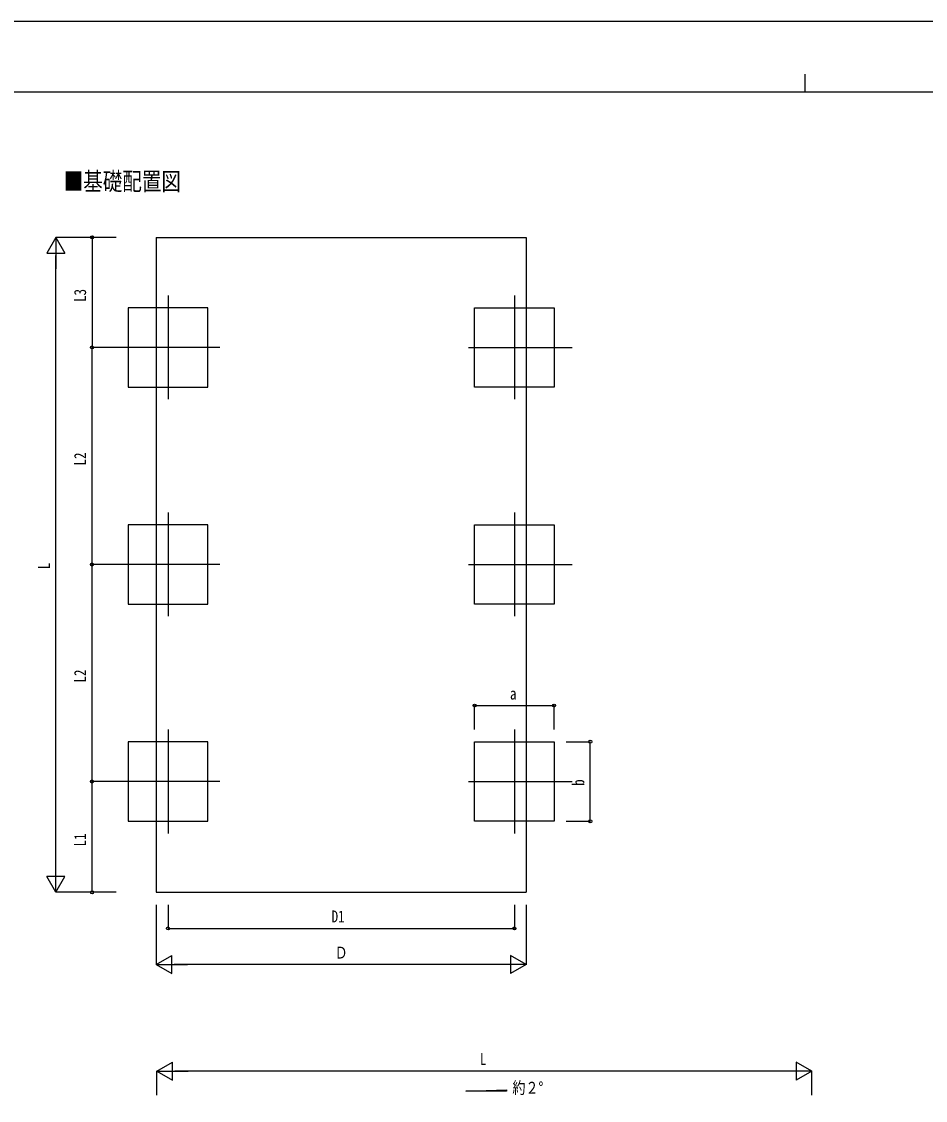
# Model space of a CAD drawing. Units: millimetres, scale not verified. Extents: x -12615 to 12615, y -8910 to 8910.
# Drawn here: x -6513 to 985, y -38 to 8910 of the extents above; entities that cross this region are included whole.
import ezdxf
from ezdxf.enums import TextEntityAlignment as Align

# ---------------------------------------------------------------- set-up
doc = ezdxf.new("R2010")
doc.units = ezdxf.units.MM
doc.header["$LTSCALE"] = 40
for name, color, linetype in [('0-2_USER1', 3, 'Continuous'), ('0-4_YKK_12', 2, 'Continuous'), ('0-6_YKK_A1', 4, 'Continuous'), ('0-7_YKK_D', 6, 'Continuous'), ('0-8_YKK_ZWAK', 7, 'Continuous')]:
    doc.layers.add(name, color=color, linetype=linetype)
doc.styles.add('ＭＳ ゴシック', font='')
doc.styles.get('ＭＳ ゴシック').set_extended_font_data('MS Gothic')

msp = doc.modelspace()

# ---------------------------------------------------------------- linework, layer by layer
at = {"layer": '0-4_YKK_12'}
for p, q in [((-5297.94, 6637.05), (-5297.94, 5777.05)), ((-2424.94, 6637.05), (-2424.94, 5777.05)), ((-4867.94, 6207.05), (-5727.94, 6207.05)), ((-2804.94, 6207.05), (-1944.94, 6207.05)), ((-5297.94, 4837.05), (-5297.94, 3977.05)), ((-2424.94, 4837.05), (-2424.94, 3977.05)), ((-4867.94, 4407.05), (-5727.94, 4407.05)), ((-2804.94, 4407.05), (-1944.94, 4407.05)), ((-5297.94, 3037.05), (-5297.94, 2177.05)), ((-2424.94, 3037.05), (-2424.94, 2177.05)), ((-4867.94, 2607.05), (-5727.94, 2607.05)), ((-2804.94, 2607.05), (-1944.94, 2607.05))]:
    msp.add_line(p, q, dxfattribs=at)
at = {"layer": '0-6_YKK_A1'}
for p, q in [((-5396.44, 7120.23), (-5396.44, 1688.45)), ((-5396.44, 1688.45), (-2326.44, 1688.45)), ((-2826.76, 38.19), (-2490.76, 50.6)), ((-2490.76, 38.19), (-2826.76, 38.19)), ((-2490.76, 50.6), (-2490.76, 38.19))]:
    msp.add_line(p, q, dxfattribs=at)
msp.add_lwpolyline([(-5396.44, 7120.23), (-2326.44, 7120.23), (-2326.44, 1688.45)], dxfattribs=at)
for points in [[(-4967.94, 5877.05), (-4967.94, 6537.05), (-5627.94, 6537.05), (-5627.94, 5877.05)], [(-2754.94, 5877.05), (-2754.94, 6537.05), (-2094.94, 6537.05), (-2094.94, 5877.05)], [(-4967.94, 4077.05), (-4967.94, 4737.05), (-5627.94, 4737.05), (-5627.94, 4077.05)], [(-2754.94, 4077.05), (-2754.94, 4737.05), (-2094.94, 4737.05), (-2094.94, 4077.05)], [(-4967.94, 2277.05), (-4967.94, 2937.05), (-5627.94, 2937.05), (-5627.94, 2277.05)], [(-2754.94, 2277.05), (-2754.94, 2937.05), (-2094.94, 2937.05), (-2094.94, 2277.05)]]:
    msp.add_lwpolyline(points, close=True, dxfattribs=at)
at = {"layer": '0-7_YKK_D'}
for p, q in [((-6227.94, 7120.23), (-6302.94, 6990.33)), ((-5727.94, 7120.23), (-6228.94, 7120.23)), ((-6227.94, 7120.23), (-6152.94, 6990.33)), ((-6227.94, 7120.23), (-6227.94, 6860.42)), ((-5727.94, 7120.23), (-5928.94, 7120.23)), ((-5927.94, 7120.23), (-5927.94, 6207.05)), ((-6302.94, 6990.33), (-6152.94, 6990.33)), ((-6227.94, 1838.45), (-6227.94, 6970.23)), ((-5727.94, 6207.05), (-5928.94, 6207.05)), ((-5728.94, 6207.05), (-5928.94, 6207.05)), ((-5927.94, 4407.05), (-5927.94, 6207.05)), ((-5727.94, 4407.05), (-5928.94, 4407.05)), ((-5727.94, 4407.05), (-5928.94, 4407.05)), ((-5927.94, 2607.05), (-5927.94, 4407.05)), ((-2754.94, 3037.05), (-2754.94, 3238.05)), ((-2754.94, 3237.05), (-2094.94, 3237.05)), ((-2094.94, 3037.05), (-2094.94, 3238.05)), ((-1994.94, 2937.05), (-1793.94, 2937.05)), ((-1794.94, 2277.05), (-1794.94, 2937.05)), ((-5727.94, 2607.05), (-5928.94, 2607.05)), ((-5727.94, 2607.05), (-5928.94, 2607.05)), ((-5927.94, 1688.45), (-5927.94, 2607.05)), ((-1994.94, 2277.05), (-1793.94, 2277.05)), ((-6227.94, 1688.45), (-6227.94, 1948.26)), ((-6227.94, 1688.45), (-6302.94, 1818.35)), ((-6152.94, 1818.35), (-6302.94, 1818.35)), ((-6227.94, 1688.45), (-6152.94, 1818.35)), ((-5727.94, 1688.45), (-6228.94, 1688.45)), ((-5727.94, 1688.45), (-5928.94, 1688.45)), ((-5396.44, 1584.98), (-5396.44, 1087.45)), ((-5297.94, 1584.98), (-5297.94, 1387.45)), ((-2424.94, 1584.98), (-2424.94, 1387.45)), ((-2326.44, 1584.98), (-2326.44, 1087.45)), ((-5297.94, 1388.45), (-2424.94, 1388.45)), ((-5396.44, 1088.45), (-5266.54, 1163.45)), ((-5266.54, 1013.45), (-5266.54, 1163.45)), ((-2326.44, 1088.45), (-2456.34, 1163.45)), ((-2456.34, 1163.45), (-2456.34, 1013.45)), ((-5396.44, 1088.45), (-5266.54, 1013.45)), ((-5396.44, 1088.45), (-5136.63, 1088.45)), ((-2476.44, 1088.45), (-5246.44, 1088.45)), ((-2326.44, 1088.45), (-2586.25, 1088.45)), ((-2326.44, 1088.45), (-2456.34, 1013.45)), ((-5390.04, 205.45), (-5260.14, 280.45)), ((-5260.14, 130.45), (-5260.14, 280.45)), ((41.74, 205.45), (-88.16, 280.45)), ((-88.16, 280.45), (-88.16, 130.45)), ((-5390.04, 5.45), (-5390.04, 206.45)), ((-5390.04, 205.45), (-5260.14, 130.45)), ((-5390.04, 205.45), (-5130.24, 205.45)), ((-108.26, 205.45), (-5240.04, 205.45)), ((41.74, 205.45), (-218.07, 205.45)), ((41.74, 205.45), (-88.16, 130.45)), ((41.74, 5.45), (41.74, 206.45))]:
    msp.add_line(p, q, dxfattribs=at)
for centre in [(-5927.94, 7120.23), (-5927.94, 6207.05), (-5927.94, 6207.05), (-5927.94, 4407.05), (-5927.94, 4407.05), (-2754.94, 3237.05), (-2094.94, 3237.05), (-1794.94, 2937.05), (-5927.94, 2607.05), (-5927.94, 2607.05), (-1794.94, 2277.05), (-5927.94, 1688.45), (-5297.94, 1388.45), (-2424.94, 1388.45)]:
    msp.add_circle(centre, 12.75, dxfattribs=at)
at = {"layer": '0-8_YKK_ZWAK'}
for p, q in [((-14.94, 8475), (-14.94, 8325)), ((11685.06, 8325), (-11714.94, 8325))]:
    msp.add_line(p, q, dxfattribs=at)
msp.add_lwpolyline([(-12615, -8910), (12615, -8910), (12615, 8910), (-12615, 8910)], close=True, dxfattribs=at)

# ---------------------------------------------------------------- texts
at = {"layer": '0-2_USER1', "style": 'ＭＳ ゴシック', "width": 0.8}
for s, height, p in [('■基礎配置図', 148.5, (-6163.08, 7466.06)), ('約２°', 98.97, (-2440.58, -12.51))]:
    msp.add_text(s, height=height, dxfattribs=at).set_placement(p, align=Align.BOTTOM_LEFT)
at = {"layer": '0-7_YKK_D', "style": 'ＭＳ ゴシック', "width": 0.8}
for s, p in [('L3', (-5947.94, 6584.44)), ('L2', (-5947.94, 5227.85)), ('L', (-6247.94, 4368.34)), ('L2', (-5947.94, 3427.85)), ('b', (-1814.94, 2571.05)), ('L1', (-5947.94, 2068.55))]:
    msp.add_text(s, height=98.97, rotation=90, dxfattribs=at).set_placement(p, align=Align.BOTTOM_LEFT)
for s, p in [('a', (-2460.94, 3257.05)), ('D1', (-3940.64, 1408.45)), ('Ｄ', (-3915.44, 1108.45)), ('L', (-2710.15, 225.45))]:
    msp.add_text(s, height=98.97, dxfattribs=at).set_placement(p, align=Align.BOTTOM_LEFT)

doc.saveas('drawing.dxf')
